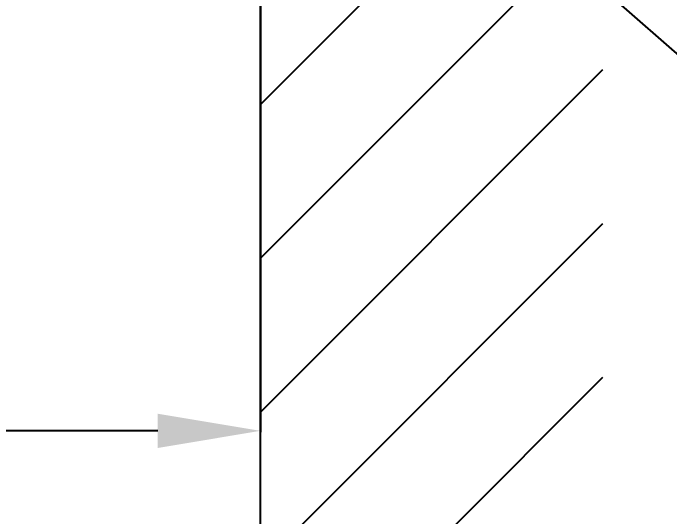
# Model space of a CAD drawing. Header units: millimetres. Extents: x 19741 to 22117, y -10160 to -6800.
# Drawn here: x 21666.1 to 21762, y -8919 to -8845.5 of the extents above; entities that cross this region are included whole.
import ezdxf

# ---------------------------------------------------------------- set-up
doc = ezdxf.new("R2010")
doc.units = ezdxf.units.MM
doc.layers.add('DIM', color=5, linetype='Continuous', lineweight=13)
doc.layers.add('hatch', color=2, linetype='Continuous')
doc.styles.add('ARIAL', font='arial.ttf')
doc.dimstyles.get("Standard").update_dxf_attribs({"dimtxt": 15, "dimasz": 15, "dimexe": 0.18, "dimexo": 0.0625, "dimgap": 4, "dimtad": 0, "dimdec": 1, "dimdsep": 46, "dimtxsty": 'ARIAL', "dimcen": 0, "dimclrd": 5, "dimclre": 5, "dimclrt": 5, "dimadec": 0, "dimazin": 0, "dimtfac": 1, "dimtdec": 1, "dimtofl": 0, "dimtmove": 0, "dimatfit": 3, "dimfxl": 1, "dimtolj": 1, "dimtzin": 0, "dimarcsym": 0})

# ---------------------------------------------------------------- blocks, each defined once
blk = doc.blocks.new('*D125')
at = {"color": 5, "lineweight": -2, "transparency": 16777216}
for p, q in [((21702.253, -8779.476), (21702.253, -8906.67)), ((21551.093, -8797.165), (21551.093, -8906.67)), ((21551.093, -8906.49), (21528.434, -8906.49)), ((21687.253, -8906.49), (21566.093, -8906.49))]:
    blk.add_line(p, q, dxfattribs=at)
at = {"color": 5, "transparency": 16777216}
for points in [[(21566.093, -8903.99), (21566.093, -8908.99), (21551.093, -8906.49)], [(21687.253, -8903.99), (21687.253, -8908.99), (21702.253, -8906.49)]]:
    blk.add_solid(points, dxfattribs=at)
at = {"layer": 'Defpoints', "color": 0, "transparency": 16777216}
for p in [(21702.253, -8779.414), (21551.093, -8797.103), (21702.253, -8906.49)]:
    blk.add_point(p, dxfattribs=at)
at = {"color": 5, "transparency": 16777216, "insert": (21499.909, -8906.49), "char_height": 15, "attachment_point": 5, "style": 'ARIAL'}
blk.add_mtext('\\A1;151.2', dxfattribs=at)
blk = doc.blocks.new('*D126')
at = {"color": 5, "lineweight": -2, "transparency": 16777216}
for p, q in [((21727.776, -8803.164), (21894.182, -8803.164)), ((21894.002, -8818.164), (21894.002, -9183.08)), ((21894.002, -9668.127), (21894.002, -9303.211)), ((21702.315, -9683.127), (21894.182, -9683.127))]:
    blk.add_line(p, q, dxfattribs=at)
at = {"color": 5, "transparency": 16777216}
for points in [[(21891.502, -8818.164), (21896.502, -8818.164), (21894.002, -8803.164)], [(21891.502, -9668.127), (21896.502, -9668.127), (21894.002, -9683.127)]]:
    blk.add_solid(points, dxfattribs=at)
at = {"layer": 'Defpoints', "color": 0, "transparency": 16777216}
for p in [(21727.713, -8803.164), (21702.253, -9683.127), (21894.002, -9683.127)]:
    blk.add_point(p, dxfattribs=at)
at = {"color": 5, "transparency": 16777216, "insert": (21894.002, -9243.145), "char_height": 15, "attachment_point": 5, "rotation": 90, "style": 'ARIAL'}
blk.add_mtext('\\A1;(900 - 1100)', dxfattribs=at)

msp = doc.modelspace()

# ---------------------------------------------------------------- hatches: boundary and pattern name
at = {"layer": 'hatch'}
h = msp.add_hatch(dxfattribs=at)
h.set_pattern_fill('ANSI31', color=256, scale=5)
h.set_pattern_definition([(45, (6565.495, -4149.247), (-11.22532, 11.22532), [])])
h.paths.add_polyline_path([(21702.253, -9683.127), (21752.253, -9683.127), (21752.253, -7612.561), (21702.253, -7612.561)])

# ---------------------------------------------------------------- linework, layer by layer
msp.add_line((21702.253, -9683.127), (21702.253, -7541.145))

# ---------------------------------------------------------------- dimensions: what is measured, and where the dimension line sits
dim = msp.add_linear_dim(base=(21702.253, -8906.49), p1=(21551.093, -8797.103), p2=(21702.253, -8779.414), text='151.2', dimstyle='Standard', override={"dimpost": '(<>)', "dimtfillclr": 7})
dim.commit()
dim.dimension.update_dxf_attribs({"geometry": '*D125', "text_midpoint": (21499.909, -8906.49), "dimtype": 160})
dim = msp.add_linear_dim(base=(21894.002, -9683.127), p1=(21727.713, -8803.164), p2=(21702.253, -9683.127), angle=90, text='(900 - 1100)', dimstyle='Standard', override={"dimpost": '(<>)', "dimtfillclr": 7})
dim.commit()
dim.dimension.update_dxf_attribs({"geometry": '*D126', "text_midpoint": (21894.002, -9243.145)})

# ---------------------------------------------------------------- leaders
at = {"layer": 'DIM', "color": 3}
msp.add_leader([(21716.24, -8810.341), (21783.518, -8869.44), (21878.085, -8869.44)], dimstyle='Standard', override={"dimtxt": 18, "dimasz": 18, "dimgap": 5}, dxfattribs=at)

doc.saveas('drawing.dxf')
